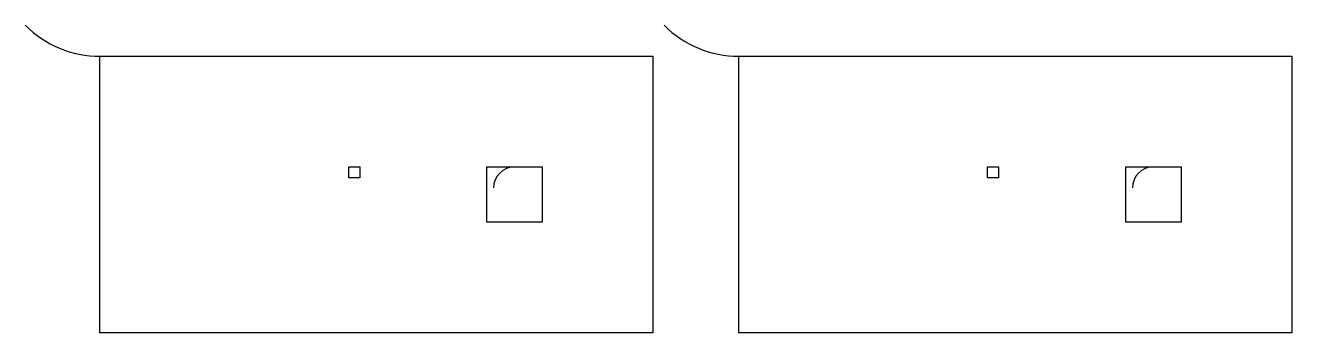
# Model space of a CAD drawing. Header units: millimetres. Extents: x 1.2 to 47, y 1 to 12.1.
import ezdxf

# ---------------------------------------------------------------- set-up
doc = ezdxf.new("R2010")
doc.units = ezdxf.units.MM
doc.layers.add('CUT', color=7, linetype='CONTINUOUS', true_color=0x000000)
doc.layers.add('LEADIN', color=1, linetype='CONTINUOUS', true_color=0xff0000)

msp = doc.modelspace()

# ---------------------------------------------------------------- linework, layer by layer
at = {"layer": 'CUT'}
for p, q in [((12.906159, 7.005006), (13.306159, 7.005006)), ((12.906159, 6.605006), (12.906159, 7.005006)), ((13.306159, 7.005006), (13.306159, 6.605006)), ((36.017318, 7.005006), (36.417318, 7.005006)), ((36.017318, 6.605006), (36.017318, 7.005006)), ((36.417318, 7.005006), (36.417318, 6.605006)), ((13.306159, 6.605006), (12.906159, 6.605006)), ((36.417318, 6.605006), (36.017318, 6.605006))]:
    msp.add_line(p, q, dxfattribs=at)
for points in [[(3.906159, 11.005006), (23.906159, 11.005006), (23.906159, 1.005006), (3.906159, 1.005006)], [(27.017318, 11.005006), (47.017318, 11.005006), (47.017318, 1.005006), (27.017318, 1.005006)], [(18.906159, 7.005006), (19.906159, 7.005006), (19.906159, 5.005006), (17.906159, 5.005006), (17.906159, 7.005006)], [(42.017318, 7.005006), (43.017318, 7.005006), (43.017318, 5.005006), (41.017318, 5.005006), (41.017318, 7.005006)]]:
    msp.add_lwpolyline(points, close=True, dxfattribs=at)
at = {"layer": 'LEADIN'}
for centre, radius, start, end in [((3.906159, 14.824725), 3.819719, 225, 270), ((27.017318, 14.824725), 3.819719, 225, 270), ((18.906159, 6.241062), 0.763944, 90, 180), ((42.017318, 6.241062), 0.763944, 90, 180)]:
    msp.add_arc(centre, radius, start, end, dxfattribs=at)

doc.saveas('drawing.dxf')
